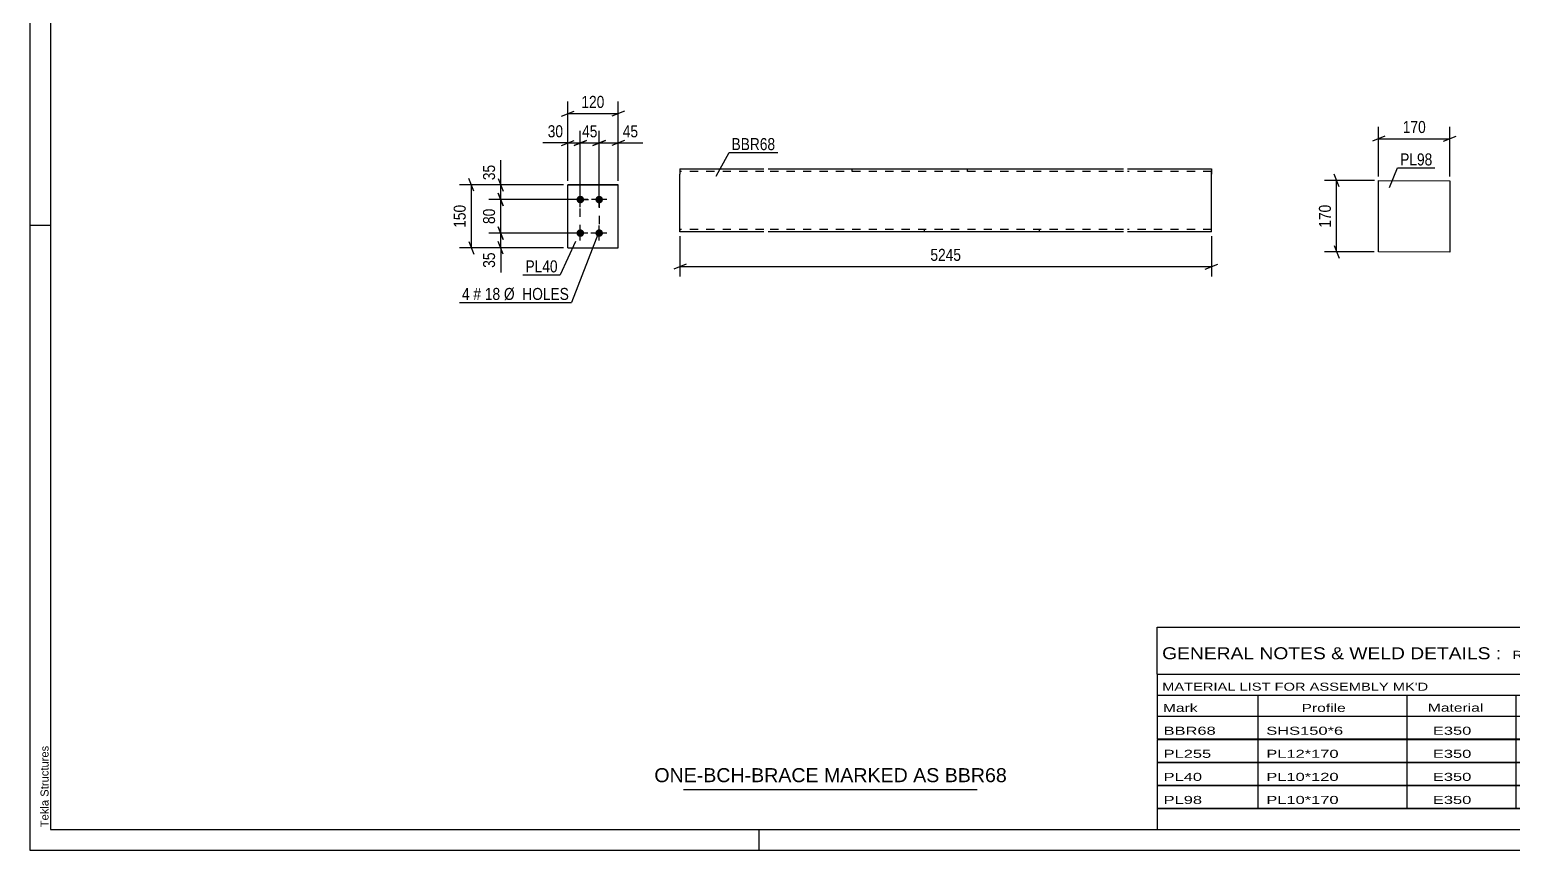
# Model space of a CAD drawing. Header units: millimetres. Extents: x 0 to 594, y 0 to 420.
# Drawn here: x 0 to 353.9, y 0 to 195.7 of the extents above; entities that cross this region are included whole.
import ezdxf

# ---------------------------------------------------------------- set-up
doc = ezdxf.new("R2010")
doc.units = ezdxf.units.MM
doc.linetypes.add('DXK_LINE_DOT2', pattern=[3.9198, 1.9599, -1.9599])
doc.styles.add('Arial', font='ARIAL.TTF', dxfattribs={"height": 0.2})
doc.styles.add('Arial Narrow', font='ARIALN.TTF', dxfattribs={"height": 0.2})

# ---------------------------------------------------------------- blocks, each defined once
blk = doc.blocks.new('Unknown-580611701-1130')
at = {"color": 5, "linetype": 'Continuous'}
for p, q in [((0, 420), (0, 0)), ((5, 415), (5, 5)), ((5, 149), (0, 149)), ((5, 5), (589, 5)), ((174, 0), (174, 5)), ((0, 0), (594, 0))]:
    blk.add_line(p, q, dxfattribs=at)
at = {"color": 174, "linetype": 'Continuous', "style": 'Arial'}
blk.add_text('Tekla Structures', height=1.9102, rotation=90, dxfattribs=at).set_placement((4.5, 5.5))
blk = doc.blocks.new('Part-580611701-2167 - 2161')
at = {"color": 2, "linetype": 'Continuous'}
for p, q in [((128.36, 143.68), (128.36, 158.68)), ((128.36, 158.68), (140.36, 158.68)), ((140.36, 158.68), (128.36, 158.68)), ((140.36, 143.68), (140.36, 158.68)), ((128.36, 143.68), (140.36, 143.68))]:
    blk.add_line(p, q, dxfattribs=at)
at = {"color": 7, "linetype": 'DXK_LINE_DOT2'}
for p, q in [((128.36, 143.68), (128.36, 143.68)), ((128.36, 143.68), (140.36, 143.68)), ((140.36, 143.68), (140.36, 143.68))]:
    blk.add_line(p, q, dxfattribs=at)
blk = doc.blocks.new('Bolt-580611701-2200 - 2161')
at = {"linetype": 'Continuous'}
for points in [[(131.36, 156.08), (131.54, 156.06), (131.72, 156), (131.89, 155.91), (132.03, 155.78), (132.14, 155.63), (132.21, 155.46), (132.25, 155.27), (132.25, 155.08), (132.21, 154.9), (132.14, 154.73), (132.03, 154.58), (131.89, 154.45), (131.72, 154.36), (131.54, 154.3), (131.36, 154.28), (131.17, 154.3), (130.99, 154.36), (130.83, 154.45), (130.69, 154.58), (130.58, 154.73), (130.5, 154.9), (130.46, 155.08), (130.46, 155.27), (130.5, 155.46), (130.58, 155.63), (130.69, 155.78), (130.83, 155.91), (130.99, 156), (131.17, 156.06)], [(135.86, 156.08), (136.04, 156.06), (136.22, 156), (136.39, 155.91), (136.53, 155.78), (136.64, 155.63), (136.71, 155.46), (136.75, 155.27), (136.75, 155.08), (136.71, 154.9), (136.64, 154.73), (136.53, 154.58), (136.39, 154.45), (136.22, 154.36), (136.04, 154.3), (135.86, 154.28), (135.67, 154.3), (135.49, 154.36), (135.33, 154.45), (135.19, 154.58), (135.08, 154.73), (135, 154.9), (134.96, 155.08), (134.96, 155.27), (135, 155.46), (135.08, 155.63), (135.19, 155.78), (135.33, 155.91), (135.49, 156), (135.67, 156.06)], [(131.36, 148.08), (131.54, 148.06), (131.72, 148), (131.89, 147.91), (132.03, 147.78), (132.14, 147.63), (132.21, 147.46), (132.25, 147.27), (132.25, 147.08), (132.21, 146.9), (132.14, 146.73), (132.03, 146.58), (131.89, 146.45), (131.72, 146.36), (131.54, 146.3), (131.36, 146.28), (131.17, 146.3), (130.99, 146.36), (130.83, 146.45), (130.69, 146.58), (130.58, 146.73), (130.5, 146.9), (130.46, 147.08), (130.46, 147.27), (130.5, 147.46), (130.58, 147.63), (130.69, 147.78), (130.83, 147.91), (130.99, 148), (131.17, 148.06)], [(135.86, 148.08), (136.04, 148.06), (136.22, 148), (136.39, 147.91), (136.53, 147.78), (136.64, 147.63), (136.71, 147.46), (136.75, 147.27), (136.75, 147.08), (136.71, 146.9), (136.64, 146.73), (136.53, 146.58), (136.39, 146.45), (136.22, 146.36), (136.04, 146.3), (135.86, 146.28), (135.67, 146.3), (135.49, 146.36), (135.33, 146.45), (135.19, 146.58), (135.08, 146.73), (135, 146.9), (134.96, 147.08), (134.96, 147.27), (135, 147.46), (135.08, 147.63), (135.19, 147.78), (135.33, 147.91), (135.49, 148), (135.67, 148.06)]]:
    blk.add_hatch(color=1, dxfattribs=at).paths.add_polyline_path(points)
at = {"color": 1, "linetype": 'Continuous'}
for p, q in [((131.36, 153.38), (131.36, 156.98)), ((135.86, 153.38), (135.86, 156.98)), ((133.16, 155.18), (129.56, 155.18)), ((137.66, 155.18), (134.06, 155.18)), ((131.36, 145.38), (131.36, 148.98)), ((135.86, 145.38), (135.86, 148.98)), ((133.16, 147.18), (129.56, 147.18)), ((137.66, 147.18), (134.06, 147.18))]:
    blk.add_line(p, q, dxfattribs=at)
blk = doc.blocks.new('Part-580611701-2404 - 2398')
at = {"color": 2, "linetype": 'Continuous'}
for p, q in [((321.76, 142.7), (321.8, 159.7)), ((321.8, 159.7), (338.8, 159.66)), ((338.8, 159.66), (338.76, 142.66)), ((338.76, 142.66), (321.76, 142.7))]:
    blk.add_line(p, q, dxfattribs=at)
blk = doc.blocks.new('Part-580611701-2436 - 2428')
at = {"color": 2, "linetype": 'Continuous'}
for p, q in [((155.13, 162.47), (155.13, 161.27)), ((155.13, 162.47), (175.13, 162.47)), ((155.13, 148.21), (155.13, 161.27)), ((176.13, 162.47), (260.92, 162.47)), ((261.92, 162.47), (281.92, 162.47)), ((281.92, 162.47), (281.92, 162.38)), ((281.92, 162.38), (281.92, 161.27)), ((281.92, 147.47), (281.92, 161.27)), ((155.13, 147.56), (155.13, 148.21)), ((155.13, 147.47), (155.13, 147.56)), ((175.13, 147.47), (155.13, 147.47)), ((260.92, 147.47), (176.13, 147.47)), ((281.92, 147.47), (261.92, 147.47))]:
    blk.add_line(p, q, dxfattribs=at)
at = {"color": 7, "linetype": 'DXK_LINE_DOT2'}
for p, q in [((175.13, 161.87), (155.13, 161.87)), ((260.92, 161.87), (176.13, 161.87)), ((196.13, 162.47), (196.13, 161.87)), ((223.62, 162.47), (223.62, 161.87)), ((281.92, 161.87), (261.92, 161.87)), ((281.92, 161.27), (281.92, 162.12)), ((155.13, 148.21), (155.13, 147.82)), ((155.13, 148.07), (155.13, 148.12)), ((175.13, 148.07), (155.13, 148.07)), ((260.92, 148.07), (176.13, 148.07)), ((213.43, 147.47), (213.43, 148.07)), ((240.92, 147.47), (240.92, 148.07)), ((281.92, 148.07), (261.92, 148.07)), ((281.92, 148.07), (281.92, 148.12))]:
    blk.add_line(p, q, dxfattribs=at)
blk = doc.blocks.new('Rectangle-580611701-2384 - 2161')
at = {"color": 1, "linetype": 'DXK_LINE_DOT2'}
blk.add_lwpolyline([(131.36, 155.18), (135.86, 155.18), (135.86, 147.18), (131.36, 147.18), (131.36, 155.18)], close=True, dxfattribs=at)
blk = doc.blocks.new('StraightDimension-580611701-2344 - 2161')
at = {"color": 7, "linetype": 'Continuous'}
for p, q in [((131.36, 156.18), (131.36, 171.53)), ((135.86, 156.18), (135.86, 171.53)), ((129.86, 168.08), (132.86, 169.28)), ((131.36, 168.68), (135.86, 168.68)), ((137.36, 169.28), (134.36, 168.08))]:
    blk.add_line(p, q, dxfattribs=at)
at = {"color": 0}
blk.add_wipeout([(136.03, 169.43), (136.03, 173.63), (131.18, 173.63), (131.18, 169.43)], dxfattribs=at)
at = {"color": 3, "style": 'Arial Narrow'}
blk.add_text('45', height=2.863, dxfattribs=at).set_placement((131.78, 170.03))
blk = doc.blocks.new('StraightDimension-580611701-2300 - 2161')
at = {"color": 7, "linetype": 'Continuous'}
for p, q in [((111.76, 160.18), (112.96, 157.18)), ((127.36, 158.68), (109.51, 158.68)), ((112.96, 153.68), (111.76, 156.68)), ((112.36, 155.18), (112.36, 158.68)), ((130.36, 155.18), (109.51, 155.18))]:
    blk.add_line(p, q, dxfattribs=at)
at = {"color": 0}
blk.add_wipeout([(111.61, 164.06), (107.41, 164.06), (107.41, 159.2), (111.61, 159.2)], dxfattribs=at)
at = {"color": 7, "linetype": 'Continuous'}
blk.add_line((112.36, 158.68), (112.36, 164.58), dxfattribs=at)
blk.add_line((112.36, 158.68), (112.36, 164.58), dxfattribs=at)
at = {"color": 3, "style": 'Arial Narrow'}
blk.add_text('35', height=2.863, rotation=90.0002, dxfattribs=at).set_placement((111.01, 159.8))
blk = doc.blocks.new('StraightDimension-580611701-2277 - 2161')
at = {"color": 7, "linetype": 'Continuous'}
for p, q in [((111.76, 148.68), (112.96, 145.68)), ((130.36, 147.18), (109.51, 147.18)), ((112.96, 142.18), (111.76, 145.18)), ((112.36, 143.68), (112.36, 147.18)), ((127.36, 143.68), (109.51, 143.68))]:
    blk.add_line(p, q, dxfattribs=at)
at = {"color": 0}
blk.add_wipeout([(111.61, 143.15), (107.41, 143.15), (107.41, 138.3), (111.61, 138.3)], dxfattribs=at)
at = {"color": 7, "linetype": 'Continuous'}
blk.add_line((112.36, 143.68), (112.36, 137.77), dxfattribs=at)
blk.add_line((112.36, 143.68), (112.36, 137.77), dxfattribs=at)
at = {"color": 3, "style": 'Arial Narrow'}
blk.add_text('35', height=2.863, rotation=90.0002, dxfattribs=at).set_placement((111.01, 138.9))
blk = doc.blocks.new('StraightDimension-580611701-2290 - 2161')
at = {"color": 7, "linetype": 'Continuous'}
for p, q in [((111.76, 156.68), (112.96, 153.68)), ((130.36, 155.18), (109.51, 155.18)), ((112.36, 147.18), (112.36, 155.18)), ((112.96, 145.68), (111.76, 148.68)), ((130.36, 147.18), (109.51, 147.18))]:
    blk.add_line(p, q, dxfattribs=at)
at = {"color": 0}
blk.add_wipeout([(111.61, 153.6), (107.41, 153.6), (107.41, 148.75), (111.61, 148.75)], dxfattribs=at)
at = {"color": 3, "style": 'Arial Narrow'}
blk.add_text('80', height=2.863, rotation=90.0002, dxfattribs=at).set_placement((111.01, 149.35))
blk = doc.blocks.new('StraightDimension-580611701-2314 - 2161')
at = {"color": 7, "linetype": 'Continuous'}
for p, q in [((105.96, 157.18), (104.76, 160.18)), ((127.36, 158.68), (102.51, 158.68)), ((105.36, 143.68), (105.36, 158.68)), ((104.76, 145.18), (105.96, 142.18)), ((127.36, 143.68), (102.51, 143.68))]:
    blk.add_line(p, q, dxfattribs=at)
at = {"color": 0}
blk.add_wipeout([(104.61, 154.52), (100.41, 154.52), (100.41, 147.84), (104.61, 147.84)], dxfattribs=at)
at = {"color": 3, "style": 'Arial Narrow'}
blk.add_text('150', height=2.863, rotation=90.0002, dxfattribs=at).set_placement((104.01, 148.44))
blk = doc.blocks.new('StraightDimension-580611701-2331 - 2161')
at = {"color": 7, "linetype": 'Continuous'}
for p, q in [((128.36, 159.68), (128.36, 171.53)), ((131.36, 156.18), (131.36, 171.53)), ((126.86, 168.08), (129.86, 169.28)), ((128.36, 168.68), (131.36, 168.68)), ((132.86, 169.28), (129.86, 168.08))]:
    blk.add_line(p, q, dxfattribs=at)
at = {"color": 0}
blk.add_wipeout([(127.83, 169.43), (127.83, 173.63), (122.98, 173.63), (122.98, 169.43)], dxfattribs=at)
at = {"color": 7, "linetype": 'Continuous'}
blk.add_line((128.36, 168.68), (122.45, 168.68), dxfattribs=at)
blk.add_line((128.36, 168.68), (122.45, 168.68), dxfattribs=at)
at = {"color": 3, "style": 'Arial Narrow'}
blk.add_text('30', height=2.863, dxfattribs=at).set_placement((123.58, 170.03))
blk = doc.blocks.new('StraightDimension-580611701-2354 - 2161')
at = {"color": 7, "linetype": 'Continuous'}
for p, q in [((135.86, 156.18), (135.86, 171.53)), ((140.36, 159.68), (140.36, 171.53)), ((134.36, 168.08), (137.36, 169.28)), ((135.86, 168.68), (140.36, 168.68)), ((141.86, 169.28), (138.86, 168.08))]:
    blk.add_line(p, q, dxfattribs=at)
at = {"color": 0}
blk.add_wipeout([(145.74, 169.43), (145.74, 173.63), (140.88, 173.63), (140.88, 169.43)], dxfattribs=at)
at = {"color": 7, "linetype": 'Continuous'}
blk.add_line((140.36, 168.68), (146.26, 168.68), dxfattribs=at)
blk.add_line((140.36, 168.68), (146.26, 168.68), dxfattribs=at)
at = {"color": 3, "style": 'Arial Narrow'}
blk.add_text('45', height=2.863, dxfattribs=at).set_placement((141.48, 170.03))
blk = doc.blocks.new('StraightDimension-580611701-2368 - 2161')
at = {"color": 7, "linetype": 'Continuous'}
for p, q in [((128.36, 159.68), (128.36, 178.53)), ((140.36, 159.68), (140.36, 178.53)), ((126.86, 175.08), (129.86, 176.28)), ((128.36, 175.68), (140.36, 175.68)), ((141.86, 176.28), (138.86, 175.08))]:
    blk.add_line(p, q, dxfattribs=at)
at = {"color": 0}
blk.add_wipeout([(137.7, 176.43), (137.7, 180.63), (131.01, 180.63), (131.01, 176.43)], dxfattribs=at)
at = {"color": 3, "style": 'Arial Narrow'}
blk.add_text('120', height=2.863, dxfattribs=at).set_placement((131.61, 177.03))
blk = doc.blocks.new('StraightDimension-580611701-2406 - 2398')
at = {"color": 7, "linetype": 'Continuous'}
for p, q in [((323.3, 170.3), (320.3, 169.1)), ((321.8, 160.7), (321.8, 172.55)), ((337.3, 169.1), (340.3, 170.3)), ((338.8, 160.66), (338.8, 172.55)), ((321.8, 169.7), (338.8, 169.7))]:
    blk.add_line(p, q, dxfattribs=at)
at = {"color": 0}
blk.add_wipeout([(333.64, 170.45), (333.64, 174.65), (326.96, 174.65), (326.96, 170.45)], dxfattribs=at)
at = {"color": 3, "style": 'Arial Narrow'}
blk.add_text('170', height=2.863, dxfattribs=at).set_placement((327.56, 171.05))
blk = doc.blocks.new('StraightDimension-580611701-2417 - 2398')
at = {"color": 7, "linetype": 'Continuous'}
for p, q in [((320.8, 159.7), (308.91, 159.7)), ((312.36, 158.2), (311.16, 161.2)), ((311.76, 142.7), (311.76, 159.7)), ((320.76, 142.7), (308.91, 142.7)), ((311.16, 144.2), (312.36, 141.2))]:
    blk.add_line(p, q, dxfattribs=at)
at = {"color": 0}
blk.add_wipeout([(311.01, 154.54), (306.81, 154.54), (306.81, 147.86), (311.01, 147.86)], dxfattribs=at)
at = {"color": 3, "style": 'Arial Narrow'}
blk.add_text('170', height=2.863, rotation=90.0002, dxfattribs=at).set_placement((310.41, 148.46))
blk = doc.blocks.new('StraightDimension-580611701-2441 - 2428')
at = {"color": 7, "linetype": 'Continuous'}
for p, q in [((155.13, 146.47), (155.13, 136.81)), ((281.92, 146.47), (281.92, 136.81)), ((156.63, 139.81), (153.63, 138.61)), ((155.13, 139.21), (281.92, 139.21)), ((280.42, 138.61), (283.42, 139.81))]:
    blk.add_line(p, q, dxfattribs=at)
at = {"color": 0}
blk.add_wipeout([(222.78, 139.96), (222.78, 144.16), (214.27, 144.16), (214.27, 139.96)], dxfattribs=at)
at = {"color": 3, "style": 'Arial Narrow'}
blk.add_text('5245', height=2.863, dxfattribs=at).set_placement((214.87, 140.56))
blk = doc.blocks.new('Unknown-580611701-4424')
at = {"color": 7, "linetype": 'Continuous'}
for p, q in [((269, 53.25), (429, 53.25)), ((269, 42), (269, 53.25)), ((429, 53.25), (429, 42)), ((269, 42), (429, 42)), ((269, 42), (269, 37)), ((429, 42), (429, 37)), ((269, 37), (429, 37)), ((269, 37), (269, 32)), ((293, 37), (293, 32)), ((328.5, 37), (328.5, 32)), ((354.5, 37), (354.5, 32)), ((367.5, 37), (367.5, 32)), ((385, 37), (385, 32)), ((407, 37), (407, 32)), ((429, 37), (429, 32)), ((269, 32), (429, 32)), ((269, 31.95), (269, 26.55)), ((269, 31.95), (429, 31.95)), ((293, 32), (293, 26.5)), ((328.5, 32), (328.5, 26.5)), ((354.5, 32), (354.5, 26.5)), ((367.5, 32), (367.5, 26.5)), ((385, 32), (385, 26.5)), ((407, 32), (407, 26.5)), ((429, 31.95), (429, 26.55)), ((269, 26.55), (429, 26.55)), ((269, 26.45), (269, 21.05)), ((269, 26.45), (429, 26.45)), ((293, 26.5), (293, 21)), ((328.5, 26.5), (328.5, 21)), ((354.5, 26.5), (354.5, 21)), ((367.5, 26.5), (367.5, 21)), ((385, 26.5), (385, 21)), ((407, 26.5), (407, 21)), ((429, 26.45), (429, 21.05)), ((269, 21.05), (429, 21.05)), ((269, 20.95), (269, 15.55)), ((269, 20.95), (429, 20.95)), ((293, 21), (293, 15.5)), ((328.5, 21), (328.5, 15.5)), ((354.5, 21), (354.5, 15.5)), ((367.5, 21), (367.5, 15.5)), ((385, 21), (385, 15.5)), ((407, 21), (407, 15.5)), ((429, 20.95), (429, 15.55)), ((269, 15.55), (429, 15.55)), ((269, 15.45), (269, 10.05)), ((269, 15.45), (429, 15.45)), ((293, 15.5), (293, 10)), ((328.5, 15.5), (328.5, 10)), ((354.5, 15.5), (354.5, 10)), ((367.5, 15.5), (367.5, 10)), ((385, 15.5), (385, 10)), ((407, 15.5), (407, 10)), ((429, 15.45), (429, 10.05)), ((269, 10.05), (429, 10.05)), ((269, 10), (429, 10)), ((269, 10), (269, 5)), ((385, 10), (385, 5)), ((407, 10), (407, 5)), ((429, 10), (429, 5)), ((269, 5), (429, 5))]:
    blk.add_line(p, q, dxfattribs=at)
at = {"color": 7, "style": 'Arial Narrow'}
for s, height, width, p in [('GENERAL NOTES & WELD DETAILS :', 2.8633, 1.4, (270.15, 45.56)), ('REFER TYP DRAWING TYP-01', 1.9089, 1.6, (353.7, 45.66)), ("MATERIAL LIST FOR ASSEMBLY MK'D", 1.9089, 1.6, (270.15, 38.06)), ('BBR68', 1.909, 1.794707, (362.57, 37.97)), ('1', 1.91, 1.794707, (391.08, 38.06)), ('No. Required', 1.9089, 1.6, (400.41, 38.06)), ('Mark', 1.909, 1.7, (270.34, 33)), ('Profile', 1.909, 1.7, (303.41, 33)), ('Material', 1.909, 1.7, (333.54, 33.06)), ('No.', 1.909, 1.7, (358.5, 33.06)), ('Length', 1.909, 1.7, (369, 33.06)), ('Area', 1.909, 1.7, (391.5, 33.06)), ('Weight', 1.909, 1.7, (411, 33.06))]:
    blk.add_text(s, height=height, dxfattribs=dict(at, width=width)).set_placement(p)
at = {"color": 7, "linetype": 'Continuous', "style": 'Arial Narrow'}
for s, height, width, p in [('BBR68', 1.909, 1.794707, (270.5, 27.56)), ('SHS150*6', 1.909, 1.794707, (295, 27.56)), ('E350', 1.909, 1.794707, (334.74, 27.56)), ('1', 1.91, 1.794707, (358.86, 27.56)), ('5245', 1.909, 1.794707, (371.58, 27.56)), ('3.1', 1.909, 1.794707, (395.32, 27.56)), ('141.9', 1.909, 1.794707, (411.96, 27.56)), ('PL255', 1.909, 1.794707, (270.5, 22.06)), ('PL12*170', 1.909, 1.794707, (295, 22.06)), ('E350', 1.909, 1.794707, (334.74, 22.06)), ('1', 1.91, 1.794707, (358.86, 22.06)), ('697', 1.909, 1.794707, (373.77, 22.06)), ('0.3', 1.909, 1.794707, (395.32, 22.06)), ('11.2', 1.909, 1.794707, (414.14, 22.06)), ('PL40', 1.909, 1.794707, (270.5, 16.56)), ('PL10*120', 1.909, 1.794707, (295, 16.56)), ('E350', 1.909, 1.794707, (334.74, 16.56)), ('4', 1.91, 1.794707, (358.86, 16.56)), ('150', 1.909, 1.794707, (373.77, 16.56)), ('0.0', 1.909, 1.794707, (395.32, 16.56)), ('5.7', 1.909, 1.794707, (416.33, 16.56)), ('PL98', 1.909, 1.794707, (270.5, 11.06)), ('PL10*170', 1.909, 1.794707, (295, 11.06)), ('E350', 1.909, 1.794707, (334.74, 11.06)), ('2', 1.91, 1.794707, (358.86, 11.06)), ('170', 1.909, 1.794707, (373.77, 11.06)), ('0.1', 1.909, 1.794707, (395.32, 11.06)), ('4.5', 1.909, 1.794707, (416.33, 11.06)), ('Total', 1.909, 1.7, (371.33, 6.5)), ('3.7', 1.909, 1.794707, (394.83, 6.5)), ('163.3', 1.909, 1.794707, (411.96, 6.5))]:
    blk.add_text(s, height=height, dxfattribs=dict(at, width=width)).set_placement(p)
blk = doc.blocks.new('Unknown-580611701-4425')
at = {"color": 7, "linetype": 'Continuous'}
blk.add_line((156, 14.5), (226, 14.5), dxfattribs=at)
at = {"color": 7, "style": 'Arial'}
blk.add_text('ONE-BCH-BRACE MARKED AS BBR68', height=3.3428, dxfattribs=at).set_placement((149.02, 16.25))
blk = doc.blocks.new('Mark-580611701-2163 - 2161')
at = {"color": 0}
blk.add_wipeout([(125.94, 137.82), (125.94, 140.82), (118.27, 140.82), (118.27, 137.82)], dxfattribs=at)
blk.add_wipeout([(125.94, 137.82), (125.94, 140.82), (118.27, 140.82), (118.27, 137.82)], dxfattribs=at)
at = {"color": 30, "linetype": 'Continuous'}
for p in [(130.2, 145.18), (117.67, 137.22)]:
    blk.add_line(p, (126.54, 137.22), dxfattribs=at)
at = {"color": 3, "style": 'Arial Narrow'}
blk.add_text('PL40', height=2.863, dxfattribs=at).set_placement((118.27, 137.82))
blk = doc.blocks.new('Mark-580611701-2196 - 2161')
at = {"color": 0}
blk.add_wipeout([(104.95, 131.24), (104.95, 134.24), (103.12, 134.24), (103.12, 131.24)], dxfattribs=at)
blk.add_wipeout([(104.95, 131.24), (104.95, 134.24), (103.12, 134.24), (103.12, 131.24)], dxfattribs=at)
blk.add_wipeout([(107.68, 131.24), (107.68, 134.24), (105.85, 134.24), (105.85, 131.24)], dxfattribs=at)
blk.add_wipeout([(107.68, 131.24), (107.68, 134.24), (105.85, 134.24), (105.85, 131.24)], dxfattribs=at)
at = {"color": 3, "style": 'Arial Narrow'}
blk.add_text('4', height=2.86, dxfattribs=at).set_placement((103.12, 131.24))
at = {"color": 0}
blk.add_wipeout([(112.23, 131.24), (112.23, 134.24), (108.58, 134.24), (108.58, 131.24)], dxfattribs=at)
blk.add_wipeout([(112.23, 131.24), (112.23, 134.24), (108.58, 134.24), (108.58, 131.24)], dxfattribs=at)
at = {"color": 3, "style": 'Arial Narrow'}
blk.add_text('#', height=2.86, dxfattribs=at).set_placement((105.85, 131.24))
at = {"color": 0}
blk.add_wipeout([(128.66, 131.24), (128.66, 134.24), (113.13, 134.24), (113.13, 131.24)], dxfattribs=at)
blk.add_wipeout([(128.66, 131.24), (128.66, 134.24), (113.13, 134.24), (113.13, 131.24)], dxfattribs=at)
at = {"color": 7, "linetype": 'Continuous'}
for p in [(135.69, 147.26), (102.52, 130.64)]:
    blk.add_line(p, (129.26, 130.64), dxfattribs=at)
at = {"color": 3, "style": 'Arial Narrow'}
for s, p in [('18', (108.58, 131.24)), ('Ø  HOLES', (113.13, 131.24))]:
    blk.add_text(s, height=2.863, dxfattribs=at).set_placement(p)
blk = doc.blocks.new('Mark-580611701-2400 - 2398')
at = {"color": 0}
blk.add_wipeout([(334.61, 163.32), (334.61, 166.32), (326.93, 166.32), (326.93, 163.32)], dxfattribs=at)
blk.add_wipeout([(334.61, 163.32), (334.61, 166.32), (326.93, 166.32), (326.93, 163.32)], dxfattribs=at)
at = {"color": 30, "linetype": 'Continuous'}
for p, q in [((324.37, 158.04), (326.33, 162.72)), ((326.33, 162.72), (335.21, 162.72))]:
    blk.add_line(p, q, dxfattribs=at)
at = {"color": 3, "style": 'Arial Narrow'}
blk.add_text('PL98', height=2.863, dxfattribs=at).set_placement((326.93, 163.32))
blk = doc.blocks.new('Mark-580611701-2432 - 2428')
at = {"color": 0}
blk.add_wipeout([(177.84, 166.97), (177.84, 169.97), (167.43, 169.97), (167.43, 166.97)], dxfattribs=at)
blk.add_wipeout([(177.84, 166.97), (177.84, 169.97), (167.43, 169.97), (167.43, 166.97)], dxfattribs=at)
at = {"color": 30, "linetype": 'Continuous'}
for p, q in [((163.78, 160.72), (166.83, 166.37)), ((166.83, 166.37), (178.44, 166.37))]:
    blk.add_line(p, q, dxfattribs=at)
at = {"color": 3, "style": 'Arial Narrow'}
blk.add_text('BBR68', height=2.863, dxfattribs=at).set_placement((167.43, 166.97))

msp = doc.modelspace()

# ---------------------------------------------------------------- block references
for name in ['Unknown-580611701-1130', 'Part-580611701-2436 - 2428', 'Part-580611701-2404 - 2398', 'Part-580611701-2167 - 2161', 'Bolt-580611701-2200 - 2161', 'Rectangle-580611701-2384 - 2161', 'Unknown-580611701-4424', 'Unknown-580611701-4425']:
    msp.add_blockref(name, (0, 0))

# ---------------------------------------------------------------- next in the draw order: block references
for name in ['StraightDimension-580611701-2344 - 2161', 'StraightDimension-580611701-2406 - 2398', 'Mark-580611701-2432 - 2428', 'StraightDimension-580611701-2277 - 2161', 'StraightDimension-580611701-2441 - 2428']:
    msp.add_blockref(name, (0, 0))

# ---------------------------------------------------------------- next in the draw order: block references
for name in ['StraightDimension-580611701-2300 - 2161', 'Mark-580611701-2400 - 2398', 'StraightDimension-580611701-2417 - 2398']:
    msp.add_blockref(name, (0, 0))

# ---------------------------------------------------------------- next in the draw order: block references
msp.add_blockref('StraightDimension-580611701-2290 - 2161', (0, 0))

# ---------------------------------------------------------------- next in the draw order: block references
msp.add_blockref('StraightDimension-580611701-2314 - 2161', (0, 0))

# ---------------------------------------------------------------- next in the draw order: block references
for name in ['StraightDimension-580611701-2331 - 2161', 'Mark-580611701-2163 - 2161']:
    msp.add_blockref(name, (0, 0))

# ---------------------------------------------------------------- next in the draw order: block references
for name in ['StraightDimension-580611701-2354 - 2161', 'Mark-580611701-2196 - 2161']:
    msp.add_blockref(name, (0, 0))

# ---------------------------------------------------------------- next in the draw order: block references
msp.add_blockref('StraightDimension-580611701-2368 - 2161', (0, 0))

doc.saveas('drawing.dxf')
